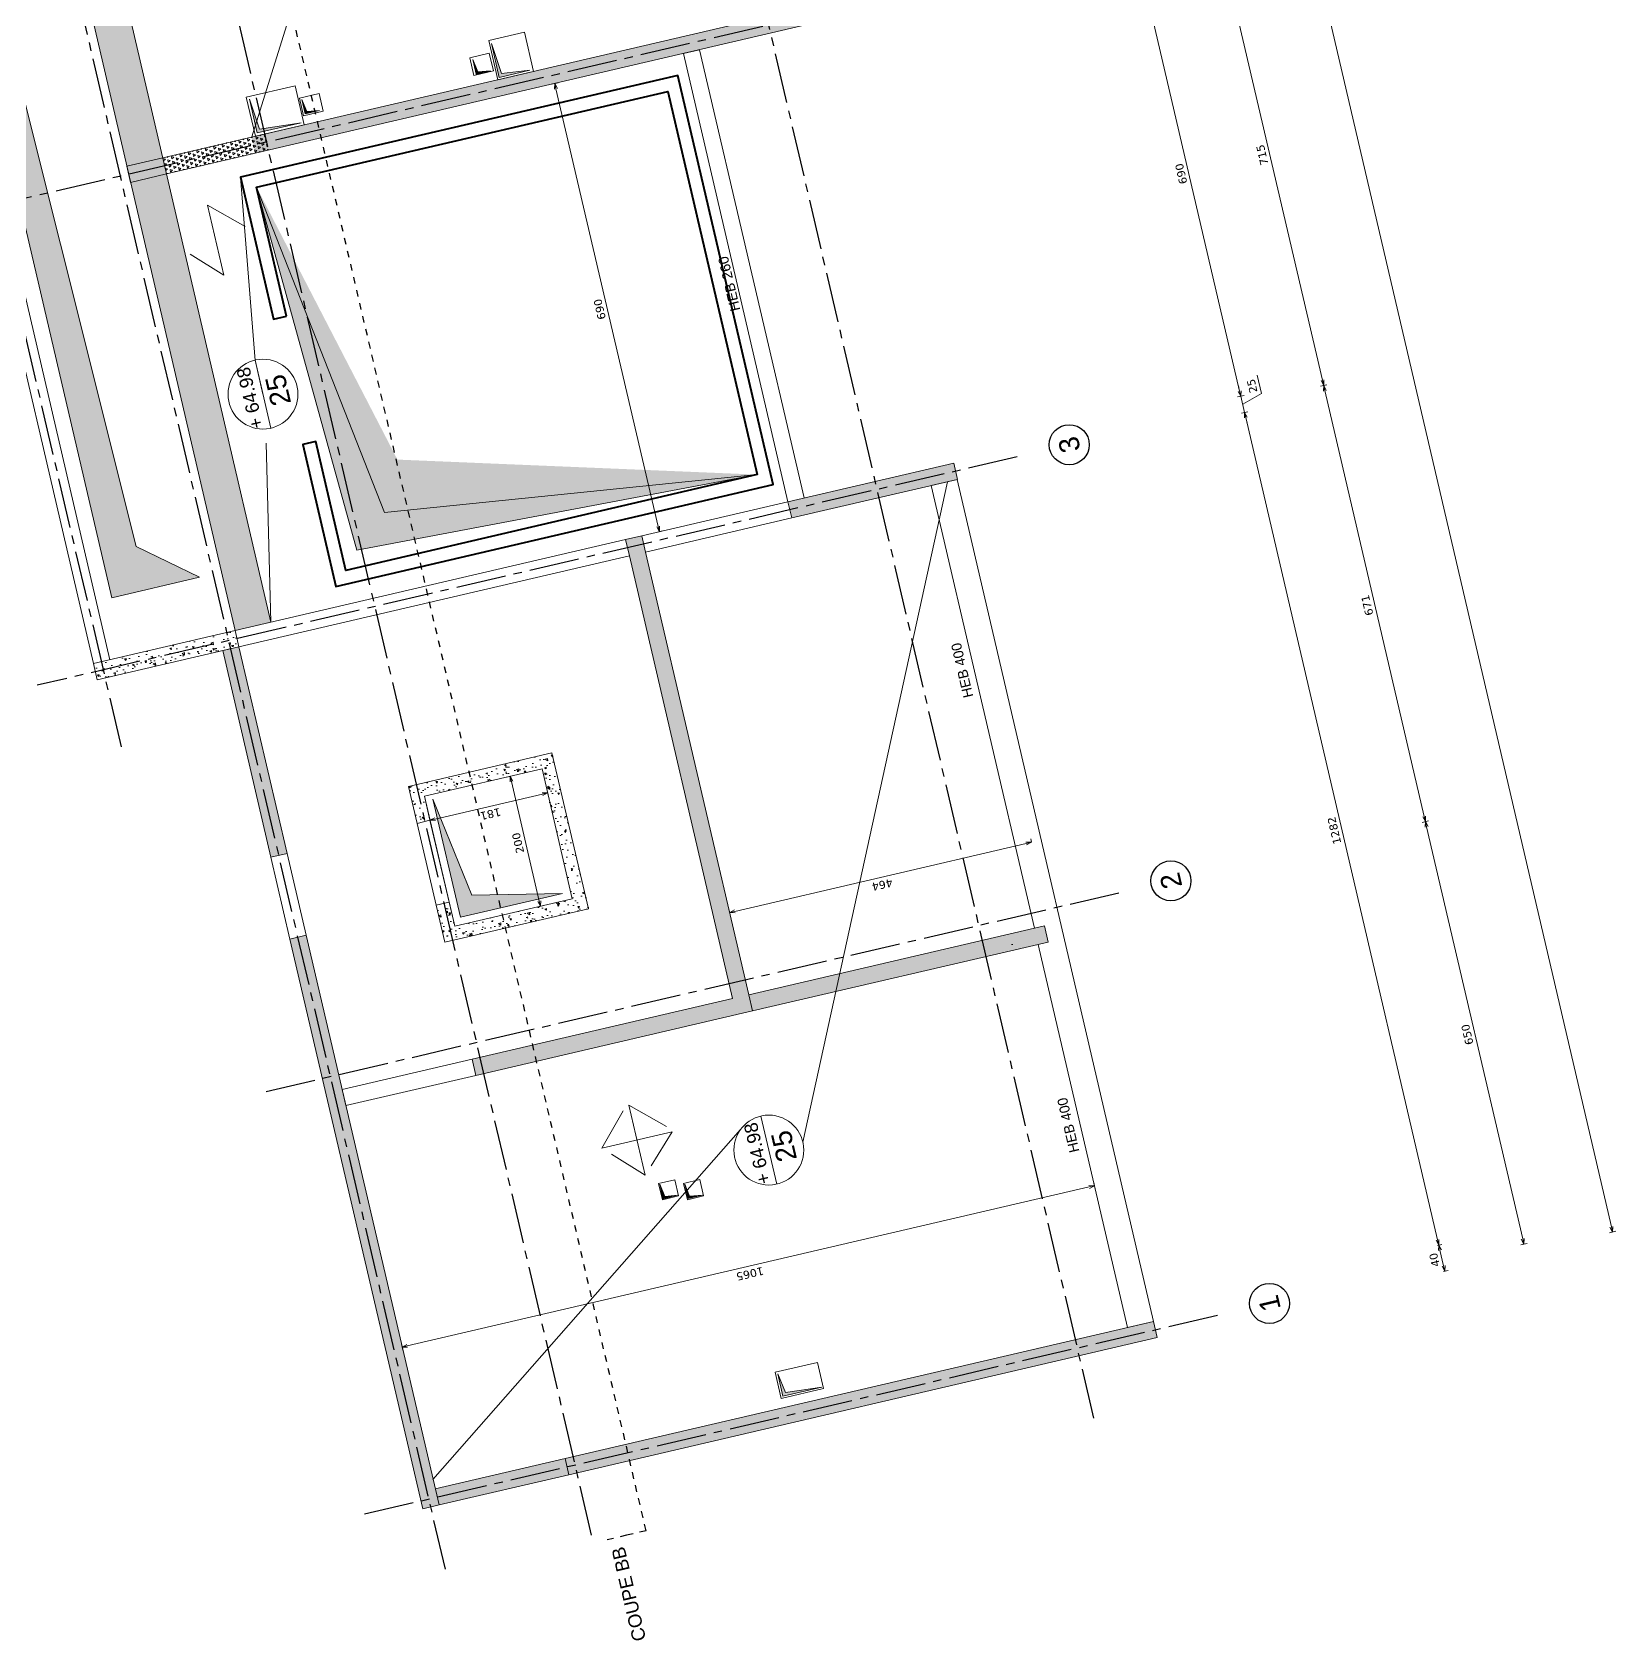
# Model space of a CAD drawing. Header units: metres. Extents: x -49 to 867749, y -579737 to 170817.
# Drawn here: x 596130.74 to 596154.48, y 139677.72 to 139701.84 of the extents above; entities that cross this region are included whole.
import ezdxf
from ezdxf.enums import TextEntityAlignment as Align

# ---------------------------------------------------------------- set-up
doc = ezdxf.new("R2010")
doc.units = ezdxf.units.M
doc.header["$MEASUREMENT"] = 0
doc.header["$PDMODE"] = 3
doc.header["$PDSIZE"] = 0.1
doc.linetypes.add('01', pattern=[0.15, 0.1, -0.05])
doc.linetypes.add('AXES2', pattern=[1.125, 0.75, -0.125, 0.125, -0.125])
doc.layers.add('00-AXE-0.00', color=14, linetype='AXES2')
for name, color, linetype, lineweight in [('01-BETON-0.40', 4, 'Continuous', 40), ('ACSP - Bois', 47, 'Continuous', 18), ('ACSP - Béton', 252, 'Continuous', 18), ('ACSP - Cotes', 7, 'Continuous', 18), ('ACSP - Trémie', 7, 'Continuous', 18)]:
    doc.layers.add(name, color=color, linetype=linetype, lineweight=lineweight)
doc.styles.add('ARIAL', font='arial.ttf')
doc.styles.add('COT', font='verdana.ttf')
doc.styles.get("Standard").update_dxf_attribs({"font": 'arial.ttf'})
doc.dimstyles.new('COT50', dxfattribs={"dimtxt": 0.12, "dimasz": 0.08, "dimexe": 0.05, "dimexo": 0, "dimgap": 0.05, "dimtad": 1, "dimdec": 0, "dimlfac": 100, "dimzin": 0, "dimdsep": 46, "dimtxsty": 'COT', "dimblk": 'OPEN30', "dimcen": 0.04, "dimdle": 0.05, "dimclrd": 256, "dimclre": 256, "dimclrt": 6, "dimadec": 0, "dimazin": 0, "dimtm": 1e-09, "dimtfac": 1, "dimtdec": 0, "dimtmove": 1, "dimatfit": 0, "dimldrblk": 'OPEN30', "dimfxl": 0.05, "dimfxlon": 1, "dimtolj": 1, "dimtzin": 0, "dimlwd": -1, "dimlwe": -1, "dimarcsym": 0})
pattern_1 = [(163.12127, (596256.21171, 139612.853904), (-0.054743143, -0.05126586), [0.0375, -0.0375]), (223.12127, (596256.21171, 139612.853904), (0.017025965, -0.073041882), [0.0375, -0.0375]), (103.12127, (596256.18434, 139612.82827), (-0.071769108, 0.021776023), [0.0375, -0.0375])]
pattern_2 = [(153.12127, (596256.2117, 139612.8539), (-0.0406854, 0.28511173), [0.03, -0.33]), (98.12127, (596256.2117, 139612.8539), (-0.28042215, -0.12235443), [0.024, -0.264]), (203.57267, (596256.20832, 139612.87766), (-0.3211074, 0.16275755), [0.0254961, -0.28045684]), (149.30547, (596256.1338, 139612.83574), (-0.0324319, 0.4307809), [0.045, -0.495]), (199.75687, (596256.1311, 139612.87164), (-0.4643463, 0.2756492), [0.0382441, -0.4206852]), (94.30547, (596256.1338, 139612.83574), (-0.4643465, 0.2756488), [0.036, -0.396]), (124.12127, (596256.1442, 139612.87924), (0.10264065, 0.269089), [0.03, -0.33]), (69.12127, (596256.1442, 139612.87924), (-0.30458135, 0.02893776), [0.024, -0.264]), (174.57267, (596256.15275, 139612.90166), (-0.20194046, 0.29802693), [0.0254961, -0.28045684]), (140.62127, (596256.21171, 139612.8539), (-0.13078521, -0.02549152), [0, -0.2608, 0, -0.268, 0, -0.265]), (110.62127, (596256.21171, 139612.8539), (-0.1775338, 0.06666589), [0, -0.1528, 0, -0.2548, 0, -0.101]), (70.62127, (596256.23196, 139612.76703), (-0.03968742, 0.21000221), [0, -0.1, 0, -0.312, 0, -0.414]), (60.62127, (596256.24104, 139612.72808), (-0.09195287, 0.21809403), [0, -0.13, 0, -0.2072, 0, -0.294])]

# ---------------------------------------------------------------- blocks, each defined once
blk = doc.blocks.new('_Open30')
at = {"color": 0, "linetype": 'ByBlock', "lineweight": -2}
for p, q in [((-1, 0.27), (0, 0)), ((0, 0), (-1, -0.27)), ((0, 0), (-1, 0))]:
    blk.add_line(p, q, dxfattribs=at)
blk = doc.blocks.new('*D470')
at = {"layer": 'ACSP - Cotes', "transparency": 16777216}
for p, q in [((596151.803, 139683.648), (596151.871, 139683.664)), ((596151.895, 139683.341), (596151.841, 139683.575)), ((596151.894, 139683.258), (596151.962, 139683.274))]:
    blk.add_line(p, q, dxfattribs=at)
at = {"layer": 'Defpoints', "color": 0, "transparency": 16777216}
for p in [(596151.803, 139683.648), (596151.823, 139683.653), (596151.894, 139683.258)]:
    blk.add_point(p, dxfattribs=at)
at = {"layer": 'ACSP - Cotes', "transparency": 16777216, "xscale": 0.08, "yscale": 0.08, "zscale": 0.08}
for p, rotation in [((596151.823, 139683.653), 103.1212703830424), ((596151.914, 139683.263), 283.1212703830424)]:
    blk.add_blockref('_Open30', p, dxfattribs=dict(at, rotation=rotation))
at = {"layer": 'ACSP - Cotes', "color": 6, "transparency": 16777216, "insert": (596151.759, 139683.432), "char_height": 0.12, "attachment_point": 5, "rotation": 103.1213, "style": 'COT'}
blk.add_mtext('\\A1;40', dxfattribs=at)
blk = doc.blocks.new('*D476')
at = {"layer": 'ACSP - Cotes', "transparency": 16777216}
for p, q in [((596148.864, 139696.125), (596148.961, 139696.148)), ((596151.805, 139683.731), (596148.931, 139696.059)), ((596151.803, 139683.648), (596151.871, 139683.664))]:
    blk.add_line(p, q, dxfattribs=at)
at = {"layer": 'Defpoints', "color": 0, "transparency": 16777216}
for p in [(596148.913, 139696.137), (596144.458, 139695.098), (596151.803, 139683.648)]:
    blk.add_point(p, dxfattribs=at)
at = {"layer": 'ACSP - Cotes', "transparency": 16777216, "xscale": 0.08, "yscale": 0.08, "zscale": 0.08}
for p, rotation in [((596148.913, 139696.137), 103.121270232965), ((596151.823, 139683.653), 283.121270232965)]:
    blk.add_blockref('_Open30', p, dxfattribs=dict(at, rotation=rotation))
at = {"layer": 'ACSP - Cotes', "color": 6, "transparency": 16777216, "insert": (596150.258, 139689.869), "char_height": 0.12, "attachment_point": 5, "rotation": 103.1213, "style": 'COT'}
blk.add_mtext('\\A1;1282', dxfattribs=at)
blk = doc.blocks.new('*D477')
at = {"layer": 'ACSP - Cotes', "transparency": 16777216}
for p, q in [((596148.838, 139696.458), (596148.82, 139696.536)), ((596149.167, 139696.421), (596149.103, 139696.698)), ((596148.807, 139696.369), (596148.905, 139696.392)), ((596148.913, 139696.137), (596148.856, 139696.38)), ((596148.913, 139696.137), (596148.856, 139696.38)), ((596148.884, 139696.259), (596149.167, 139696.421)), ((596148.864, 139696.125), (596148.961, 139696.148)), ((596148.931, 139696.059), (596148.949, 139695.981))]:
    blk.add_line(p, q, dxfattribs=at)
at = {"layer": 'Defpoints', "color": 0, "transparency": 16777216}
for p in [(596148.856, 139696.38), (596144.401, 139695.342), (596144.458, 139695.098)]:
    blk.add_point(p, dxfattribs=at)
at = {"layer": 'ACSP - Cotes', "transparency": 16777216, "xscale": 0.08, "yscale": 0.08, "zscale": 0.08}
for p, rotation in [((596148.856, 139696.38), 283.121270232965), ((596148.913, 139696.137), 103.121270232965)]:
    blk.add_blockref('_Open30', p, dxfattribs=dict(at, rotation=rotation))
at = {"layer": 'ACSP - Cotes', "color": 6, "transparency": 16777216, "insert": (596149.026, 139696.534), "char_height": 0.12, "attachment_point": 5, "rotation": 103.1213, "style": 'COT'}
blk.add_mtext('\\A1;25', dxfattribs=at)
blk = doc.blocks.new('*D478')
at = {"layer": 'ACSP - Cotes', "transparency": 16777216}
for p, q in [((596147.241, 139703.089), (596147.338, 139703.111)), ((596148.838, 139696.458), (596147.308, 139703.022)), ((596148.807, 139696.369), (596148.905, 139696.392))]:
    blk.add_line(p, q, dxfattribs=at)
at = {"layer": 'Defpoints', "color": 0, "transparency": 16777216}
for p in [(596147.29, 139703.1), (596142.786, 139702.05), (596144.401, 139695.342)]:
    blk.add_point(p, dxfattribs=at)
at = {"layer": 'ACSP - Cotes', "transparency": 16777216, "xscale": 0.08, "yscale": 0.08, "zscale": 0.08}
for p, rotation in [((596147.29, 139703.1), 103.121270232965), ((596148.856, 139696.38), 283.121270232965)]:
    blk.add_blockref('_Open30', p, dxfattribs=dict(at, rotation=rotation))
at = {"layer": 'ACSP - Cotes', "color": 6, "transparency": 16777216, "insert": (596147.963, 139699.715), "char_height": 0.12, "attachment_point": 5, "rotation": 103.1213, "style": 'COT'}
blk.add_mtext('\\A1;690', dxfattribs=at)
blk = doc.blocks.new('*D473')
at = {"layer": 'ACSP - Cotes', "transparency": 16777216}
for p, q in [((596140.765, 139742.239), (596140.863, 139742.262)), ((596154.409, 139683.927), (596140.832, 139742.173)), ((596154.379, 139683.838), (596154.476, 139683.86))]:
    blk.add_line(p, q, dxfattribs=at)
at = {"layer": 'Defpoints', "color": 0, "transparency": 16777216}
for p in [(596140.355, 139742.144), (596140.814, 139742.251), (596153.968, 139683.742)]:
    blk.add_point(p, dxfattribs=at)
at = {"layer": 'ACSP - Cotes', "transparency": 16777216, "xscale": 0.08, "yscale": 0.08, "zscale": 0.08}
for p, rotation in [((596140.814, 139742.251), 103.1212703830424), ((596154.427, 139683.849), 283.1212703830424)]:
    blk.add_blockref('_Open30', p, dxfattribs=dict(at, rotation=rotation))
at = {"layer": 'ACSP - Cotes', "color": 6, "transparency": 16777216, "insert": (596147.511, 139713.024), "char_height": 0.12, "attachment_point": 5, "rotation": 103.1213, "style": 'COT'}
blk.add_mtext('\\A1;5997', dxfattribs=at)
blk = doc.blocks.new('*D487')
at = {"layer": 'ACSP - Cotes', "transparency": 16777216}
for p, q in [((596136.365, 139682.143), (596146.584, 139684.525)), ((596146.651, 139684.591), (596146.673, 139684.494)), ((596136.276, 139682.173), (596136.299, 139682.076))]:
    blk.add_line(p, q, dxfattribs=at)
at = {"layer": 'Defpoints', "color": 0, "transparency": 16777216}
for p in [(596146.585, 139684.875), (596146.662, 139684.543), (596136.21, 139682.457)]:
    blk.add_point(p, dxfattribs=at)
at = {"layer": 'ACSP - Cotes', "transparency": 16777216, "xscale": 0.08, "yscale": 0.08, "zscale": 0.08}
for p, rotation in [((596146.662, 139684.543), 13.12127038304243), ((596136.287, 139682.124), 193.1212703830424)]:
    blk.add_blockref('_Open30', p, dxfattribs=dict(at, rotation=rotation))
at = {"layer": 'ACSP - Cotes', "color": 6, "transparency": 16777216, "insert": (596141.5, 139683.224), "char_height": 0.12, "attachment_point": 5, "rotation": 193.1213, "style": 'COT'}
blk.add_mtext('\\A1;1065', dxfattribs=at)
blk = doc.blocks.new('*D488')
at = {"layer": 'ACSP - Cotes', "transparency": 16777216}
for p, q in [((596141.274, 139688.657), (596145.64, 139689.675)), ((596145.718, 139689.693), (596145.707, 139689.742)), ((596141.196, 139688.639), (596141.185, 139688.688))]:
    blk.add_line(p, q, dxfattribs=at)
at = {"layer": 'Defpoints', "color": 0, "transparency": 16777216}
for p in [(596145.718, 139689.693), (596145.718, 139689.693), (596141.196, 139688.639)]:
    blk.add_point(p, dxfattribs=at)
at = {"layer": 'ACSP - Cotes', "transparency": 16777216, "xscale": 0.08, "yscale": 0.08, "zscale": 0.08}
for p, rotation in [((596145.718, 139689.693), 13.12127038304243), ((596141.196, 139688.639), 193.1212703830424)]:
    blk.add_blockref('_Open30', p, dxfattribs=dict(at, rotation=rotation))
at = {"layer": 'ACSP - Cotes', "color": 6, "transparency": 16777216, "insert": (596143.483, 139689.057), "char_height": 0.12, "attachment_point": 5, "rotation": 193.1213, "style": 'COT'}
blk.add_mtext('\\A1;464', dxfattribs=at)
blk = doc.blocks.new('*D489')
at = {"layer": 'ACSP - Cotes', "transparency": 16777216}
for p, q in [((596137.858, 139690.67), (596137.956, 139690.693)), ((596138.343, 139688.812), (596137.925, 139690.604)), ((596138.313, 139688.722), (596138.41, 139688.745))]:
    blk.add_line(p, q, dxfattribs=at)
at = {"layer": 'Defpoints', "color": 0, "transparency": 16777216}
for p in [(596137.801, 139690.657), (596137.907, 139690.682), (596138.255, 139688.709)]:
    blk.add_point(p, dxfattribs=at)
at = {"layer": 'ACSP - Cotes', "transparency": 16777216, "xscale": 0.08, "yscale": 0.08, "zscale": 0.08}
for p, rotation in [((596137.907, 139690.682), 103.1212703830424), ((596138.361, 139688.734), 283.1212703830424)]:
    blk.add_blockref('_Open30', p, dxfattribs=dict(at, rotation=rotation))
at = {"layer": 'ACSP - Cotes', "color": 6, "transparency": 16777216, "insert": (596138.025, 139689.682), "char_height": 0.12, "attachment_point": 5, "rotation": 103.1213, "style": 'COT'}
blk.add_mtext('\\A1;200', dxfattribs=at)
blk = doc.blocks.new('*D490')
at = {"layer": 'ACSP - Cotes', "transparency": 16777216}
for p, q in [((596136.783, 139690.04), (596138.39, 139690.414)), ((596138.468, 139690.432), (596138.479, 139690.384)), ((596136.705, 139690.022), (596136.717, 139689.973))]:
    blk.add_line(p, q, dxfattribs=at)
at = {"layer": 'Defpoints', "color": 0, "transparency": 16777216}
for p in [(596138.468, 139690.432), (596138.468, 139690.432), (596136.705, 139690.022)]:
    blk.add_point(p, dxfattribs=at)
at = {"layer": 'ACSP - Cotes', "transparency": 16777216, "xscale": 0.08, "yscale": 0.08, "zscale": 0.08}
for p, rotation in [((596138.468, 139690.432), 13.12127038304243), ((596136.705, 139690.022), 193.1212703830424)]:
    blk.add_blockref('_Open30', p, dxfattribs=dict(at, rotation=rotation))
at = {"layer": 'ACSP - Cotes', "color": 6, "transparency": 16777216, "insert": (596137.612, 139690.117), "char_height": 0.12, "attachment_point": 5, "rotation": 193.1213, "style": 'COT'}
blk.add_mtext('\\A1;181', dxfattribs=at)
blk = doc.blocks.new('*D501')
at = {"layer": 'ACSP - Cotes', "transparency": 16777216}
for p, q in [((596126.861, 139684.23), (596126.763, 139684.208)), ((596128.24, 139678.091), (596126.83, 139684.141)), ((596128.307, 139678.025), (596128.21, 139678.002))]:
    blk.add_line(p, q, dxfattribs=at)
at = {"layer": 'Defpoints', "color": 0, "transparency": 16777216}
for p in [(596135.094, 139686.15), (596126.812, 139684.219), (596128.37, 139678.039)]:
    blk.add_point(p, dxfattribs=at)
at = {"layer": 'ACSP - Cotes', "transparency": 16777216, "xscale": 0.08, "yscale": 0.08, "zscale": 0.08}
for p, rotation in [((596126.812, 139684.219), 103.121270406544), ((596128.259, 139678.013), 283.121270406544)]:
    blk.add_blockref('_Open30', p, dxfattribs=dict(at, rotation=rotation))
at = {"layer": 'ACSP - Cotes', "color": 6, "transparency": 16777216, "insert": (596127.426, 139681.091), "char_height": 0.12, "attachment_point": 5, "rotation": 103.1213, "style": 'COT'}
blk.add_mtext('\\A1;637', dxfattribs=at)
blk = doc.blocks.new('*D502')
at = {"layer": 'ACSP - Cotes', "transparency": 16777216}
for p, q in [((596126.373, 139686.322), (596126.276, 139686.299)), ((596126.794, 139684.297), (596126.343, 139686.233)), ((596126.861, 139684.23), (596126.763, 139684.208))]:
    blk.add_line(p, q, dxfattribs=at)
at = {"layer": 'Defpoints', "color": 0, "transparency": 16777216}
for p in [(596134.607, 139688.241), (596126.324, 139686.311), (596135.094, 139686.15)]:
    blk.add_point(p, dxfattribs=at)
at = {"layer": 'ACSP - Cotes', "transparency": 16777216, "xscale": 0.08, "yscale": 0.08, "zscale": 0.08}
for p, rotation in [((596126.324, 139686.311), 103.121270406544), ((596126.812, 139684.219), 283.121270406544)]:
    blk.add_blockref('_Open30', p, dxfattribs=dict(at, rotation=rotation))
at = {"layer": 'ACSP - Cotes', "color": 6, "transparency": 16777216, "insert": (596126.459, 139685.239), "char_height": 0.12, "attachment_point": 5, "rotation": 103.1213, "style": 'COT'}
blk.add_mtext('\\A1;215', dxfattribs=at)
blk = doc.blocks.new('*D503')
at = {"layer": 'ACSP - Cotes', "transparency": 16777216}
for p, q in [((596126.087, 139687.549), (596125.99, 139687.527)), ((596126.306, 139686.389), (596126.057, 139687.46)), ((596126.373, 139686.322), (596126.276, 139686.299))]:
    blk.add_line(p, q, dxfattribs=at)
at = {"layer": 'Defpoints', "color": 0, "transparency": 16777216}
for p in [(596134.321, 139689.468), (596134.607, 139688.241), (596126.038, 139687.538)]:
    blk.add_point(p, dxfattribs=at)
at = {"layer": 'ACSP - Cotes', "transparency": 16777216, "xscale": 0.08, "yscale": 0.08, "zscale": 0.08}
for p, rotation in [((596126.038, 139687.538), 103.121270406544), ((596126.324, 139686.311), 283.121270406544)]:
    blk.add_blockref('_Open30', p, dxfattribs=dict(at, rotation=rotation))
at = {"layer": 'ACSP - Cotes', "color": 6, "transparency": 16777216, "insert": (596126.072, 139686.899), "char_height": 0.12, "attachment_point": 5, "rotation": 103.1213, "style": 'COT'}
blk.add_mtext('\\A1;126', dxfattribs=at)
blk = doc.blocks.new('*D504')
at = {"layer": 'ACSP - Cotes', "transparency": 16777216}
for p, q in [((596125.365, 139690.648), (596125.267, 139690.625)), ((596126.02, 139687.616), (596125.334, 139690.559)), ((596126.087, 139687.549), (596125.99, 139687.527))]:
    blk.add_line(p, q, dxfattribs=at)
at = {"layer": 'Defpoints', "color": 0, "transparency": 16777216}
for p in [(596133.598, 139692.567), (596125.316, 139690.636), (596134.321, 139689.468)]:
    blk.add_point(p, dxfattribs=at)
at = {"layer": 'ACSP - Cotes', "transparency": 16777216, "xscale": 0.08, "yscale": 0.08, "zscale": 0.08}
for p, rotation in [((596125.316, 139690.636), 103.121270406544), ((596126.038, 139687.538), 283.121270406544)]:
    blk.add_blockref('_Open30', p, dxfattribs=dict(at, rotation=rotation))
at = {"layer": 'ACSP - Cotes', "color": 6, "transparency": 16777216, "insert": (596125.567, 139689.062), "char_height": 0.12, "attachment_point": 5, "rotation": 103.1213, "style": 'COT'}
blk.add_mtext('\\A1;318', dxfattribs=at)
blk = doc.blocks.new('*D505')
at = {"layer": 'ACSP - Cotes', "transparency": 16777216}
for p, q in [((596125.121, 139690.649), (596125.079, 139690.827)), ((596125.298, 139690.714), (596125.28, 139690.792)), ((596125.316, 139690.636), (596125.121, 139690.649)), ((596125.365, 139690.648), (596125.267, 139690.625)), ((596125.365, 139690.648), (596125.267, 139690.625)), ((596125.316, 139690.636), (596125.316, 139690.636)), ((596125.316, 139690.636), (596125.316, 139690.636)), ((596125.334, 139690.559), (596125.352, 139690.481))]:
    blk.add_line(p, q, dxfattribs=at)
at = {"layer": 'Defpoints', "color": 0, "transparency": 16777216}
for p in [(596133.598, 139692.567), (596133.842, 139692.624), (596125.316, 139690.636)]:
    blk.add_point(p, dxfattribs=at)
at = {"layer": 'ACSP - Cotes', "transparency": 16777216, "xscale": 0.08, "yscale": 0.08, "zscale": 0.08}
for rotation in [283.121270406544, 103.121270406544]:
    blk.add_blockref('_Open30', (596125.316, 139690.636), dxfattribs=dict(at, rotation=rotation))
at = {"layer": 'ACSP - Cotes', "color": 6, "transparency": 16777216, "insert": (596124.99, 139690.712), "char_height": 0.12, "attachment_point": 5, "rotation": 103.1213, "style": 'COT'}
blk.add_mtext('\\A1;0', dxfattribs=at)
blk = doc.blocks.new('*D506')
at = {"layer": 'ACSP - Cotes', "transparency": 16777216}
for p, q in [((596123.569, 139698.35), (596123.472, 139698.327)), ((596125.298, 139690.714), (596123.539, 139698.26)), ((596125.365, 139690.648), (596125.267, 139690.625))]:
    blk.add_line(p, q, dxfattribs=at)
at = {"layer": 'Defpoints', "color": 0, "transparency": 16777216}
for p in [(596129.923, 139699.831), (596123.521, 139698.338), (596133.842, 139692.624)]:
    blk.add_point(p, dxfattribs=at)
at = {"layer": 'ACSP - Cotes', "transparency": 16777216, "xscale": 0.08, "yscale": 0.08, "zscale": 0.08}
for p, rotation in [((596123.521, 139698.338), 103.121270406544), ((596125.316, 139690.636), 283.121270406544)]:
    blk.add_blockref('_Open30', p, dxfattribs=dict(at, rotation=rotation))
at = {"layer": 'ACSP - Cotes', "color": 6, "transparency": 16777216, "insert": (596124.309, 139694.462), "char_height": 0.12, "attachment_point": 5, "rotation": 103.1213, "style": 'COT'}
blk.add_mtext('\\A1;791', dxfattribs=at)
blk = doc.blocks.new('*D533')
at = {"layer": 'ACSP - Cotes', "transparency": 16777216}
for p, q in [((596138.624, 139701.081), (596138.526, 139701.058)), ((596140.124, 139694.427), (596138.593, 139700.991)), ((596140.19, 139694.36), (596140.093, 139694.338))]:
    blk.add_line(p, q, dxfattribs=at)
at = {"layer": 'Defpoints', "color": 0, "transparency": 16777216}
for p in [(596138.996, 139701.167), (596138.575, 139701.069), (596140.562, 139694.447)]:
    blk.add_point(p, dxfattribs=at)
at = {"layer": 'ACSP - Cotes', "transparency": 16777216, "xscale": 0.08, "yscale": 0.08, "zscale": 0.08}
for p, rotation in [((596138.575, 139701.069), 103.1221421820983), ((596140.142, 139694.349), 283.1221421820983)]:
    blk.add_blockref('_Open30', p, dxfattribs=dict(at, rotation=rotation))
at = {"layer": 'ACSP - Cotes', "color": 6, "transparency": 16777216, "insert": (596139.249, 139697.684), "char_height": 0.12, "attachment_point": 5, "rotation": 103.1221, "style": 'COT'}
blk.add_mtext('\\A1;690', dxfattribs=at)
blk = doc.blocks.new('*D671')
at = {"layer": 'ACSP - Cotes', "transparency": 16777216}
for p, q in [((596151.671, 139690.014), (596151.574, 139689.991)), ((596153.081, 139683.746), (596151.641, 139689.925)), ((596153.148, 139683.679), (596153.051, 139683.656))]:
    blk.add_line(p, q, dxfattribs=at)
at = {"layer": 'Defpoints', "color": 0, "transparency": 16777216}
for p in [(596151.679, 139690.016), (596151.623, 139690.002), (596153.155, 139683.681)]:
    blk.add_point(p, dxfattribs=at)
at = {"layer": 'ACSP - Cotes', "transparency": 16777216, "xscale": 0.08, "yscale": 0.08, "zscale": 0.08}
for p, rotation in [((596151.623, 139690.002), 103.1212703830424), ((596153.099, 139683.668), 283.1212703830424)]:
    blk.add_blockref('_Open30', p, dxfattribs=dict(at, rotation=rotation))
at = {"layer": 'ACSP - Cotes', "color": 6, "transparency": 16777216, "insert": (596152.251, 139686.81), "char_height": 0.12, "attachment_point": 5, "rotation": 103.1213, "style": 'COT'}
blk.add_mtext('\\A1;650', dxfattribs=at)
blk = doc.blocks.new('*D672')
at = {"layer": 'ACSP - Cotes', "transparency": 16777216}
for p, q in [((596150.05, 139696.53), (596150.147, 139696.553)), ((596151.605, 139690.08), (596150.117, 139696.464)), ((596151.671, 139690.014), (596151.574, 139689.991))]:
    blk.add_line(p, q, dxfattribs=at)
at = {"layer": 'Defpoints', "color": 0, "transparency": 16777216}
for p in [(596150.098, 139696.541), (596145.506, 139695.471), (596151.679, 139690.016)]:
    blk.add_point(p, dxfattribs=at)
at = {"layer": 'ACSP - Cotes', "transparency": 16777216, "xscale": 0.08, "yscale": 0.08, "zscale": 0.08}
for p, rotation in [((596150.098, 139696.541), 103.1212703973986), ((596151.623, 139690.002), 283.1212703973986)]:
    blk.add_blockref('_Open30', p, dxfattribs=dict(at, rotation=rotation))
at = {"layer": 'ACSP - Cotes', "color": 6, "transparency": 16777216, "insert": (596150.751, 139693.246), "char_height": 0.12, "attachment_point": 5, "rotation": 103.1213, "style": 'COT'}
blk.add_mtext('\\A1;671', dxfattribs=at)
blk = doc.blocks.new('*D673')
at = {"layer": 'ACSP - Cotes', "transparency": 16777216}
for p, q in [((596148.427, 139703.493), (596148.524, 139703.516)), ((596150.08, 139696.619), (596148.493, 139703.427)), ((596150.05, 139696.53), (596150.147, 139696.553))]:
    blk.add_line(p, q, dxfattribs=at)
at = {"layer": 'Defpoints', "color": 0, "transparency": 16777216}
for p in [(596148.475, 139703.505), (596143.883, 139702.434), (596145.506, 139695.471)]:
    blk.add_point(p, dxfattribs=at)
at = {"layer": 'ACSP - Cotes', "transparency": 16777216, "xscale": 0.08, "yscale": 0.08, "zscale": 0.08}
for p, rotation in [((596148.475, 139703.505), 103.1212703973986), ((596150.098, 139696.541), 283.1212703973986)]:
    blk.add_blockref('_Open30', p, dxfattribs=dict(at, rotation=rotation))
at = {"layer": 'ACSP - Cotes', "color": 6, "transparency": 16777216, "insert": (596149.178, 139699.998), "char_height": 0.12, "attachment_point": 5, "rotation": 103.1213, "style": 'COT'}
blk.add_mtext('\\A1;715', dxfattribs=at)
blk = doc.blocks.new('A$C48AD18A6')
at = {"layer": '01-BETON-0.40', "ltscale": 0.5}
blk.add_lwpolyline([(7.279, 2.387), (9.264, 2.387), (9.264, -3.943), (3.364, -3.943), (3.364, 2.387), (5.349, 2.387), (5.349, 2.587), (3.164, 2.587), (3.164, -4.143), (9.464, -4.143), (9.464, 2.587), (7.279, 2.587)], close=True, dxfattribs=at)

msp = doc.modelspace()

# ---------------------------------------------------------------- hatches: boundary and pattern name
at = {"layer": 'ACSP - Bois'}
h = msp.add_hatch(dxfattribs=at)
h.set_pattern_fill('TRIANG', color=256, scale=0.2, style=0)
h.set_pattern_definition(pattern_1)
h.paths.add_polyline_path([(596144.553, 139695.377), (596144.609, 139695.134), (596142.126, 139694.555), (596142.069, 139694.798)])
edge = h.paths.add_edge_path()
edge.add_line((596142.786, 139702.051), (596134.09, 139700.023))
edge.add_line((596134.09, 139700.023), (596134.033, 139700.267))
edge.add_line((596134.033, 139700.267), (596142.73, 139702.294))
edge = h.paths.add_edge_path()
edge.add_line((596132.468, 139706.989), (596132.439, 139707.115))
edge.add_line((596132.439, 139707.115), (596140.89, 139709.085))
edge.add_line((596140.89, 139709.085), (596140.949, 139708.832))
edge.add_line((596140.949, 139708.832), (596132.498, 139706.86))
edge = h.paths.add_edge_path()
edge.add_line((596130.881, 139713.805), (596130.851, 139713.932))
edge.add_line((596130.851, 139713.932), (596139.302, 139715.901))
edge.add_line((596139.302, 139715.901), (596139.361, 139715.648))
edge.add_line((596139.361, 139715.648), (596130.91, 139713.68))
edge.add_line((596130.91, 139713.68), (596130.851, 139713.932))
h = msp.add_hatch(dxfattribs=at)
h.set_pattern_fill('TRIANG', color=256, scale=0.2, style=0)
h.set_pattern_definition(pattern_1)
h.paths.add_polyline_path([(596132.699, 139699.956), (596132.728, 139699.834), (596134.258, 139700.191), (596134.23, 139700.313), (596134.088, 139700.28), (596134.088, 139700.28)])
h.paths.add_polyline_path([(596132.728, 139699.834), (596132.756, 139699.713), (596134.286, 139700.069), (596134.258, 139700.191)])
h = msp.add_hatch(dxfattribs=at)
h.set_pattern_fill('TRIANG', color=256, scale=0.2, style=0)
h.set_pattern_definition(pattern_1)
h.paths.add_polyline_path([(596134.85, 139688.298), (596134.85, 139688.298), (596134.607, 139688.241), (596136.598, 139679.7), (596136.841, 139679.757)])
h.paths.add_polyline_path([(596133.598, 139692.567), (596133.842, 139692.624), (596134.564, 139689.525), (596134.321, 139689.468)])
h = msp.add_hatch(dxfattribs=at)
h.set_pattern_fill('TRIANG', color=256, scale=0.2, style=0)
h.set_pattern_definition(pattern_1)
h.paths.add_polyline_path([(596141.483, 139687.408), (596141.54, 139687.164), (596142.787, 139687.455), (596142.847, 139687.726)])
h.paths.add_polyline_path([(596142.847, 139687.726), (596142.787, 139687.455), (596145.039, 139687.98), (596144.983, 139688.224)])
h.paths.add_polyline_path([(596144.983, 139688.224), (596145.039, 139687.98), (596145.97, 139688.197), (596145.913, 139688.44)])
at = {"layer": 'ACSP - Béton'}
h = msp.add_hatch(dxfattribs=at)
h.set_pattern_fill('AR-CONC', color=256, scale=0.04, style=0)
h.set_pattern_definition([(153.12127, (596254.87748, 139612.5429), (-0.0406854, 0.28511173), [0.03, -0.33]), (98.12127, (596254.87748, 139612.5429), (-0.28042215, -0.12235443), [0.024, -0.264]), (203.57267, (596254.8741, 139612.56665), (-0.32110742, 0.16275755), [0.0254961, -0.28045684]), (149.30547, (596254.79957, 139612.52473), (-0.03243194, 0.4307809), [0.045, -0.495]), (199.75687, (596254.79686, 139612.56063), (-0.4643463, 0.2756492), [0.0382441, -0.4206852]), (94.30547, (596254.79957, 139612.52473), (-0.4643465, 0.2756488), [0.036, -0.396]), (124.12127, (596254.80996, 139612.56823), (0.10264065, 0.269089), [0.03, -0.33]), (69.12127, (596254.80996, 139612.56823), (-0.30458135, 0.02893776), [0.024, -0.264]), (174.57267, (596254.81852, 139612.59065), (-0.20194046, 0.29802693), [0.0254961, -0.28045684]), (140.62127, (596254.87748, 139612.5429), (-0.13078521, -0.02549152), [0, -0.2608, 0, -0.268, 0, -0.265]), (110.62127, (596254.87748, 139612.5429), (-0.1775338, 0.06666589), [0, -0.1528, 0, -0.2548, 0, -0.101]), (70.62127, (596254.89773, 139612.45602), (-0.039687424, 0.21000221), [0, -0.1, 0, -0.312, 0, -0.414]), (60.62127, (596254.9068, 139612.41707), (-0.09195287, 0.21809403), [0, -0.13, 0, -0.2072, 0, -0.294])])
h.paths.add_polyline_path([(596133.248, 139695.169), (596133.785, 139692.866), (596134.321, 139692.991), (596133.695, 139695.678)])
h.paths.add_polyline_path([(596132.19, 139699.709), (596133.248, 139695.169), (596133.695, 139695.678), (596132.728, 139699.834)])
h.paths.add_polyline_path([(596131.942, 139700.774), (596132.19, 139699.709), (596132.728, 139699.834), (596132.352, 139701.447)])
h.paths.add_polyline_path([(596130.981, 139704.895), (596131.942, 139700.774), (596132.352, 139701.447), (596131.52, 139705.02)])
h.paths.add_polyline_path([(596130.658, 139706.284), (596130.981, 139704.895), (596131.52, 139705.02), (596131.196, 139706.41)])
h.paths.add_polyline_path([(596130.533, 139706.82), (596130.658, 139706.284), (596131.196, 139706.41), (596131.072, 139706.946)])
h.paths.add_polyline_path([(596130.848, 139706.77, -1), (596130.916, 139706.478, -1)], flags=16)
h.paths.add_polyline_path([(596130.323, 139707.719), (596130.533, 139706.82), (596131.072, 139706.946), (596130.74, 139708.368)])
h.paths.add_polyline_path([(596129.801, 139709.959), (596130.323, 139707.719), (596130.74, 139708.368), (596130.341, 139710.085)])
h.paths.add_polyline_path([(596129.069, 139713.1), (596129.801, 139709.959), (596130.341, 139710.085), (596129.609, 139713.226)])
h.paths.add_polyline_path([(596128.944, 139713.636), (596129.069, 139713.1), (596129.609, 139713.226), (596129.484, 139713.762)])
h.paths.add_polyline_path([(596129.259, 139713.586, -1), (596129.327, 139713.293, -1)], flags=16)
h.paths.add_polyline_path([(596128.724, 139714.578), (596128.944, 139713.636), (596129.484, 139713.762), (596129.161, 139715.149), (596129.058, 139715.125)])
h.paths.add_polyline_path([(596127.412, 139720.208), (596128.621, 139715.023), (596129.058, 139715.125), (596129.137, 139715.255), (596127.954, 139720.334)])
h.paths.add_polyline_path([(596127.126, 139721.434), (596127.412, 139720.208), (596127.954, 139720.334), (596127.519, 139722.202)])
h.paths.add_polyline_path([(596125.817, 139727.049), (596127.126, 139721.434), (596127.519, 139722.202), (596126.361, 139727.176), (596126.361, 139727.176)])
msp.add_hatch(color=256, dxfattribs=at).paths.add_polyline_path([(596132.756, 139699.712), (596132.699, 139699.954), (596132.162, 139699.829), (596132.219, 139699.587)])
h = msp.add_hatch(dxfattribs=at)
h.set_pattern_fill('AR-CONC', color=256, scale=0.04, style=0)
h.set_pattern_definition(pattern_2)
h.paths.add_polyline_path([(596139.693, 139693.988), (596141.24, 139687.351), (596137.335, 139686.441), (596137.391, 139686.197), (596141.54, 139687.164), (596141.483, 139687.408), (596139.936, 139694.044), (596139.88, 139694.288), (596139.636, 139694.231)])
h = msp.add_hatch(dxfattribs=at)
h.set_pattern_fill('AR-CONC', color=256, scale=0.04, style=0)
h.set_pattern_definition(pattern_2)
h.paths.add_polyline_path([(596131.719, 139692.129), (596131.662, 139692.371), (596133.785, 139692.866), (596133.842, 139692.624)])
h = msp.add_hatch(dxfattribs=at)
h.set_pattern_fill('AR-CONC', color=256, scale=0.04, style=0)
h.set_pattern_definition(pattern_2)
h.paths.add_polyline_path([(596136.621, 139690.382), (596138.384, 139690.793), (596138.838, 139688.845), (596137.075, 139688.434), (596136.991, 139688.794), (596136.797, 139688.749), (596136.926, 139688.194), (596139.078, 139688.696), (596138.533, 139691.033), (596136.381, 139690.531), (596136.511, 139689.976), (596136.705, 139690.022)])
h = msp.add_hatch(dxfattribs=at)
h.set_pattern_fill('AR-CONC', color=256, style=0)
h.set_pattern_definition([(153.1213, (596256.212, 139612.854), (-1.01714, 7.1278), [0.75, -8.25]), (98.121, (596256.212, 139612.854), (-7.01055, -3.05886), [0.6, -6.6]), (203.5727, (596256.127, 139613.448), (-8.0277, 4.06894), [0.6374, -7.01142]), (149.3055, (596254.264, 139612.4), (-0.8108, 10.7695), [1.125, -12.375]), (199.757, (596254.196, 139613.297), (-11.60866, 6.8912), [0.9561, -10.5171]), (94.3055, (596254.264, 139612.4), (-11.6087, 6.8912), [0.9, -9.9]), (124.1213, (596254.524, 139613.487), (2.56602, 6.72723), [0.75, -8.25]), (69.121, (596254.524, 139613.487), (-7.61453, 0.72344), [0.6, -6.6]), (174.5727, (596254.738, 139614.048), (-5.0485, 7.45067), [0.6374, -7.01142]), (140.6213, (596256.2117, 139612.854), (-3.26963, -0.63729), [0, -6.52, 0, -6.7, 0, -6.625]), (110.6213, (596256.2117, 139612.854), (-4.438345, 1.66665), [0, -3.82, 0, -6.37, 0, -2.525]), (70.6213, (596256.718, 139610.682), (-0.992186, 5.250055), [0, -2.5, 0, -7.8, 0, -10.35]), (60.6213, (596256.945, 139609.708), (-2.29882, 5.45235), [0, -3.25, 0, -5.18, 0, -7.35])])
h.paths.add_polyline_path([(596141.483, 139687.408), (596141.54, 139687.164), (596142.787, 139687.455), (596142.847, 139687.726)])
h.paths.add_polyline_path([(596142.847, 139687.726), (596142.787, 139687.455), (596145.039, 139687.98), (596144.983, 139688.224)])
h.paths.add_polyline_path([(596144.983, 139688.224), (596145.039, 139687.98), (596145.97, 139688.197), (596145.913, 139688.44)])
h = msp.add_hatch(dxfattribs=at)
h.set_pattern_fill('AR-CONC', color=256, scale=0.04, style=0)
h.set_pattern_definition(pattern_2)
h.paths.add_polyline_path([(596138.73, 139680.454), (596138.76, 139680.325), (596138.882, 139680.354), (596138.852, 139680.482)])
h.paths.add_polyline_path([(596138.76, 139680.325), (596138.787, 139680.211), (596138.909, 139680.239), (596138.882, 139680.354)])
h.paths.add_polyline_path([(596138.852, 139680.482), (596138.882, 139680.354), (596147.577, 139682.381), (596147.547, 139682.509)])
h.paths.add_polyline_path([(596138.882, 139680.354), (596138.909, 139680.239), (596147.604, 139682.266), (596147.577, 139682.381)])
edge = h.paths.add_edge_path()
edge.add_line((596136.841, 139679.757), (596138.787, 139680.211))
edge.add_line((596138.787, 139680.211), (596138.73, 139680.454))
edge.add_line((596138.73, 139680.454), (596136.784, 139680.001))
h = msp.add_hatch(dxfattribs=at)
h.set_pattern_fill('AR-CONC', color=256, scale=0.04, style=0)
h.set_pattern_definition(pattern_2)
edge = h.paths.add_edge_path()
edge.add_line((596138.787, 139680.211), (596147.604, 139682.266))
edge.add_line((596147.604, 139682.266), (596147.547, 139682.509))
edge.add_line((596147.547, 139682.509), (596138.974, 139680.511))
at = {"layer": 'ACSP - Trémie'}
for points in [[(596131.937, 139693.359), (596124.351, 139725.902), (596132.301, 139694.126), (596133.25, 139693.665)], [(596137.625, 139701.667), (596137.743, 139701.16), (596138.199, 139701.267), (596137.777, 139701.219)], [(596137.347, 139701.427), (596137.398, 139701.211), (596137.614, 139701.261), (596137.422, 139701.246)], [(596133.999, 139700.833), (596134.117, 139700.327), (596134.221, 139700.351), (596134.21, 139700.395), (596134.151, 139700.386)], [(596134.783, 139700.829), (596134.833, 139700.613), (596135.05, 139700.663), (596134.858, 139700.648)], [(596134.21, 139700.395), (596134.221, 139700.351), (596134.773, 139700.48)], [(596134.106, 139699.514), (596135.611, 139694.071), (596141.61, 139695.205), (596136.217, 139695.43)], [(596136.75, 139690.337), (596137.162, 139688.571), (596138.691, 139688.927), (596137.333, 139688.9)], [(596140.148, 139684.565), (596140.198, 139684.349), (596140.415, 139684.4), (596140.222, 139684.384)], [(596140.522, 139684.566), (596140.572, 139684.35), (596140.789, 139684.401), (596140.596, 139684.385)], [(596141.918, 139681.721), (596141.995, 139681.391), (596142.575, 139681.526), (596142.033, 139681.445)]]:
    msp.add_hatch(color=256, dxfattribs=at).paths.add_polyline_path(points)

# ---------------------------------------------------------------- linework, layer by layer
at = {"layer": '00-AXE-0.00'}
for p, q in [((596146.652, 139681.061), (596132.607, 139741.313)), ((596139.126, 139679.307), (596125.081, 139739.559)), ((596136.935, 139678.796), (596122.89, 139739.048)), ((596132.081, 139691.125), (596121.013, 139738.606)), ((596143.883, 139702.434), (596129.196, 139699.011)), ((596145.506, 139695.471), (596130.819, 139692.047)), ((596147.03, 139688.932), (596134.202, 139685.942)), ((596148.507, 139682.597), (596135.678, 139679.607))]:
    msp.add_line(p, q, dxfattribs=at)
at = {"layer": '00-AXE-0.00', "color": 3, "linetype": '01'}
for points in [[(596139.943, 139679.371), (596125.52, 139741.246), (596124.797, 139741.078)], [(596139.943, 139679.371), (596139.651, 139679.303), (596139.359, 139679.234)]]:
    msp.add_lwpolyline(points, dxfattribs=at)
at = {"layer": '00-AXE-0.00', "linetype": 'Continuous'}
for centre in [(596146.285, 139695.653), (596147.809, 139689.114), (596149.286, 139682.779)]:
    msp.add_circle(centre, 0.3, dxfattribs=at)
at = {"layer": 'ACSP - Bois'}
for points in [[(596142.786, 139702.051), (596132.756, 139699.713), (596132.699, 139699.956), (596142.73, 139702.294)], [(596144.553, 139695.377), (596144.609, 139695.134), (596142.126, 139694.555), (596142.069, 139694.798), (596144.553, 139695.377)], [(596142.126, 139694.555), (596139.936, 139694.044), (596139.88, 139694.288), (596142.069, 139694.798)], [(596133.598, 139692.567), (596133.842, 139692.624), (596134.564, 139689.525), (596134.321, 139689.468), (596133.598, 139692.567), (596133.598, 139692.567), (596133.598, 139692.567)], [(596134.607, 139688.242), (596134.321, 139689.468), (596134.564, 139689.525), (596134.85, 139688.298)], [(596141.54, 139687.164), (596145.97, 139688.197), (596145.913, 139688.44), (596141.483, 139687.408)], [(596134.85, 139688.298), (596134.85, 139688.298), (596134.607, 139688.241), (596136.598, 139679.7), (596136.841, 139679.757), (596134.85, 139688.298)]]:
    msp.add_lwpolyline(points, dxfattribs=at)
at = {"layer": 'ACSP - Béton'}
for p, q in [((596133.865, 139699.663), (596140.42, 139701.191)), ((596140.42, 139701.191), (596141.85, 139695.055)), ((596140.27, 139700.95), (596134.106, 139699.514)), ((596141.61, 139695.205), (596140.27, 139700.95)), ((596134.361, 139697.535), (596133.865, 139699.663)), ((596134.106, 139699.514), (596134.556, 139697.58)), ((596134.556, 139697.58), (596134.361, 139697.535)), ((596134.8, 139695.655), (596134.994, 139695.701)), ((596135.296, 139693.527), (596134.8, 139695.655)), ((596134.994, 139695.701), (596135.445, 139693.768)), ((596135.445, 139693.768), (596141.61, 139695.205)), ((596141.85, 139695.055), (596135.296, 139693.527))]:
    msp.add_line(p, q, dxfattribs=at)
for points in [[(596133.785, 139692.866), (596134.321, 139692.991), (596126.361, 139727.176)], [(596134.321, 139692.991), (596133.785, 139692.866), (596125.817, 139727.049)], [(596142.313, 139694.855), (596140.746, 139701.575), (596140.503, 139701.518), (596142.069, 139694.798)], [(596131.662, 139692.371), (596129.923, 139699.831), (596130.167, 139699.888), (596131.906, 139692.428)], [(596147.547, 139682.509), (596144.604, 139695.132), (596144.215, 139695.042), (596145.762, 139688.405)], [(596133.785, 139692.866), (596139.636, 139694.231), (596139.693, 139693.988), (596133.842, 139692.624)], [(596139.693, 139693.988), (596141.24, 139687.351), (596137.335, 139686.441), (596137.391, 139686.197), (596141.54, 139687.164), (596141.483, 139687.408), (596141.483, 139687.408), (596139.936, 139694.044), (596139.936, 139694.044), (596139.88, 139694.288), (596139.636, 139694.231), (596139.693, 139693.988), (596139.693, 139693.988)], [(596136.621, 139690.382), (596138.384, 139690.793), (596138.838, 139688.845), (596137.075, 139688.434), (596136.991, 139688.794), (596136.797, 139688.749), (596136.926, 139688.194), (596139.078, 139688.696), (596138.533, 139691.033), (596136.381, 139690.531), (596136.511, 139689.976), (596136.705, 139690.022), (596136.621, 139690.382)], [(596136.797, 139688.749), (596136.511, 139689.976), (596136.705, 139690.022), (596136.991, 139688.794)], [(596147.547, 139682.509), (596147.157, 139682.418), (596145.818, 139688.162)], [(596137.391, 139686.197), (596135.446, 139685.744), (596135.389, 139685.987), (596137.335, 139686.441)], [(596138.787, 139680.211), (596147.604, 139682.266), (596147.547, 139682.509), (596138.73, 139680.454)], [(596136.841, 139679.757), (596138.787, 139680.211), (596138.73, 139680.454), (596136.784, 139680.001)]]:
    msp.add_lwpolyline(points, dxfattribs=at)
for points in [[(596132.756, 139699.712), (596132.699, 139699.954), (596132.162, 139699.829), (596132.219, 139699.587)], [(596131.719, 139692.129), (596131.662, 139692.371), (596133.785, 139692.866), (596133.842, 139692.624)]]:
    msp.add_lwpolyline(points, close=True, dxfattribs=at)
at = {"layer": 'ACSP - Cotes'}
for points in [[(596134.033, 139700.267), (596135.355, 139704.499)], [(596134.084, 139696.918), (596133.865, 139699.663)], [(596133.371, 139699.246), (596133.616, 139698.194), (596133.11, 139698.509)], [(596133.371, 139699.246), (596133.935, 139698.926)], [(596134.202, 139696.412), (596134.083, 139696.923), (596134.321, 139695.901)], [(596134.321, 139692.991), (596134.252, 139695.677)], [(596142.294, 139685.197), (596144.458, 139695.098)], [(596139.684, 139685.753), (596139.929, 139684.701), (596139.423, 139685.016)], [(596139.684, 139685.753), (596140.247, 139685.433)], [(596139.28, 139685.105), (596139.6, 139685.668)], [(596141.783, 139685.078), (596141.664, 139685.588), (596141.902, 139684.567)], [(596136.75, 139680.139), (596141.359, 139685.386)], [(596139.28, 139685.105), (596140.332, 139685.35), (596140.018, 139684.844)]]:
    msp.add_lwpolyline(points, dxfattribs=at)
for centre in [(596134.202, 139696.412), (596141.783, 139685.078)]:
    msp.add_circle(centre, 0.524, dxfattribs=at)
at = {"layer": 'ACSP - Trémie'}
for points in [[(596131.937, 139693.359), (596124.351, 139725.902), (596132.301, 139694.126), (596133.25, 139693.665), (596131.937, 139693.359)], [(596137.625, 139701.667), (596137.743, 139701.16), (596138.199, 139701.267), (596137.777, 139701.219), (596137.625, 139701.667)], [(596137.347, 139701.427), (596137.398, 139701.211), (596137.614, 139701.261), (596137.422, 139701.246), (596137.347, 139701.427)], [(596133.999, 139700.833), (596134.117, 139700.327), (596134.773, 139700.48), (596134.151, 139700.386), (596133.999, 139700.833)], [(596134.783, 139700.829), (596134.833, 139700.613), (596135.05, 139700.663), (596134.858, 139700.648), (596134.783, 139700.829)], [(596135.611, 139694.071), (596134.106, 139699.514), (596136.021, 139694.639), (596141.61, 139695.205), (596135.611, 139694.071)], [(596137.162, 139688.571), (596136.75, 139690.337), (596137.333, 139688.9), (596138.691, 139688.927), (596137.162, 139688.571)], [(596140.148, 139684.565), (596140.198, 139684.349), (596140.415, 139684.4), (596140.222, 139684.384), (596140.148, 139684.565)], [(596140.522, 139684.566), (596140.572, 139684.35), (596140.789, 139684.401), (596140.596, 139684.385), (596140.522, 139684.566)], [(596141.918, 139681.721), (596141.995, 139681.391), (596142.575, 139681.526), (596142.033, 139681.445), (596141.918, 139681.721)]]:
    msp.add_lwpolyline(points, dxfattribs=at)
for points in [[(596137.721, 139701.126), (596137.585, 139701.711), (596138.12, 139701.836), (596138.257, 139701.251)], [(596137.302, 139701.454), (596137.363, 139701.191), (596137.656, 139701.259), (596137.594, 139701.522)], [(596134.088, 139700.28), (596133.952, 139700.864), (596134.683, 139701.034), (596134.819, 139700.45)], [(596135.042, 139700.917), (596135.104, 139700.654), (596134.811, 139700.586), (596134.75, 139700.849)], [(596137.075, 139688.434), (596136.621, 139690.382), (596138.384, 139690.793), (596138.838, 139688.845)], [(596140.188, 139684.334), (596140.131, 139684.577), (596140.374, 139684.634), (596140.431, 139684.39)], [(596140.562, 139684.334), (596140.505, 139684.578), (596140.748, 139684.635), (596140.805, 139684.391)], [(596141.97, 139681.356), (596141.879, 139681.746), (596142.512, 139681.893), (596142.603, 139681.504)]]:
    msp.add_lwpolyline(points, close=True, dxfattribs=at)

# ---------------------------------------------------------------- block references
at = {"layer": 'ACSP - Béton', "rotation": 103.1212703798635}
msp.add_blockref('A$C48AD18A6', (596138.533, 139691.033), dxfattribs=at)

# ---------------------------------------------------------------- texts
at = {"layer": '00-AXE-0.00'}
for s, p in [('3', (596146.285, 139695.653)), ('2', (596147.809, 139689.114)), ('1', (596149.286, 139682.779))]:
    msp.add_text(s, height=0.3, rotation=103.1213, dxfattribs=at).set_placement(p, align=Align.MIDDLE_CENTER)
at = {"layer": '00-AXE-0.00', "color": 3, "insert": (596139.75, 139677.695), "char_height": 0.2, "width": 2.78016, "attachment_point": 1, "rotation": 103.1213, "style": 'ARIAL'}
msp.add_mtext('COUPE BB', dxfattribs=at)
at = {"layer": 'ACSP - Cotes', "rotation": 103.1213, "style": 'ARIAL'}
for s, insert, char_height, width, attachment_point in [('HEB 260', (596141.211, 139697.64), 0.15, 2.13657, 1), ('+ 64.98', (596134.213, 139695.918), 0.2, 1.027, 7), ('25', (596134.334, 139696.209), 0.3, 0.50644, 1), ('HEB 400', (596144.702, 139691.845), 0.15, 2.13657, 1), ('HEB 400', (596146.292, 139685.026), 0.15, 2.13657, 1), ('+ 64.98', (596141.816, 139684.593), 0.2, 1.027, 7), ('25', (596141.915, 139684.875), 0.3, 0.50644, 1)]:
    msp.add_mtext(s, dxfattribs=dict(at, insert=insert, char_height=char_height, width=width, attachment_point=attachment_point))

# ---------------------------------------------------------------- dimensions: what is measured, and where the dimension line sits
at = {"layer": 'ACSP - Cotes'}
for p1, p2, distance, picture, middle in [((596153.968, 139683.742), (596140.355, 139742.144), -0.471, '*D473', (596147.511, 139713.024)), ((596140.562, 139694.447), (596138.996, 139701.167), 0.432, '*D533', (596139.249, 139697.684)), ((596138.255, 139688.709), (596137.801, 139690.657), -0.109, '*D489', (596138.025, 139689.682)), ((596136.705, 139690.022), (596138.468, 139690.432), 0, '*D490', (596137.612, 139690.117)), ((596153.155, 139683.681), (596151.679, 139690.016), 0.058, '*D671', (596152.251, 139686.81)), ((596141.196, 139688.639), (596145.718, 139689.693), 0, '*D488', (596143.483, 139689.057)), ((596136.21, 139682.457), (596146.585, 139684.875), -0.341, '*D487', (596141.5, 139683.224)), ((596151.894, 139683.258), (596151.803, 139683.648), -0.02, '*D470', (596151.759, 139683.432))]:
    dim = msp.add_aligned_dim(p1=p1, p2=p2, distance=distance, dimstyle='COT50', dxfattribs=at)
    dim.commit()
    dim.dimension.update_dxf_attribs({"geometry": picture, "text_midpoint": middle})
for base, p1, p2, picture, middle in [((596148.475, 139703.505), (596145.506, 139695.471), (596143.883, 139702.434), '*D673', (596149.178, 139699.998)), ((596147.29, 139703.1), (596144.401, 139695.342), (596142.786, 139702.05), '*D478', (596147.963, 139699.715)), ((596123.521, 139698.338), (596133.842, 139692.624), (596129.923, 139699.831), '*D506', (596124.309, 139694.462)), ((596148.856, 139696.38), (596144.458, 139695.098), (596144.401, 139695.342), '*D477', (596149.047, 139696.444)), ((596150.098, 139696.541), (596151.679, 139690.016), (596145.506, 139695.471), '*D672', (596150.751, 139693.246)), ((596148.913, 139696.137), (596151.803, 139683.648), (596144.458, 139695.098), '*D476', (596150.258, 139689.869)), ((596125.316, 139690.636), (596133.598, 139692.567), (596133.842, 139692.624), '*D505', (596125, 139690.672)), ((596125.316, 139690.636), (596134.321, 139689.468), (596133.598, 139692.567), '*D504', (596125.567, 139689.062)), ((596126.038, 139687.538), (596134.607, 139688.241), (596134.321, 139689.468), '*D503', (596126.072, 139686.899)), ((596126.324, 139686.311), (596135.094, 139686.15), (596134.607, 139688.241), '*D502', (596126.459, 139685.239)), ((596126.812, 139684.219), (596128.37, 139678.039), (596135.094, 139686.15), '*D501', (596127.426, 139681.091))]:
    dim = msp.add_linear_dim(base=base, p1=p1, p2=p2, angle=283.1213, dimstyle='COT50', dxfattribs=at)
    dim.commit()
    dim.dimension.update_dxf_attribs({"geometry": picture, "text_midpoint": middle})

doc.saveas('drawing.dxf')
